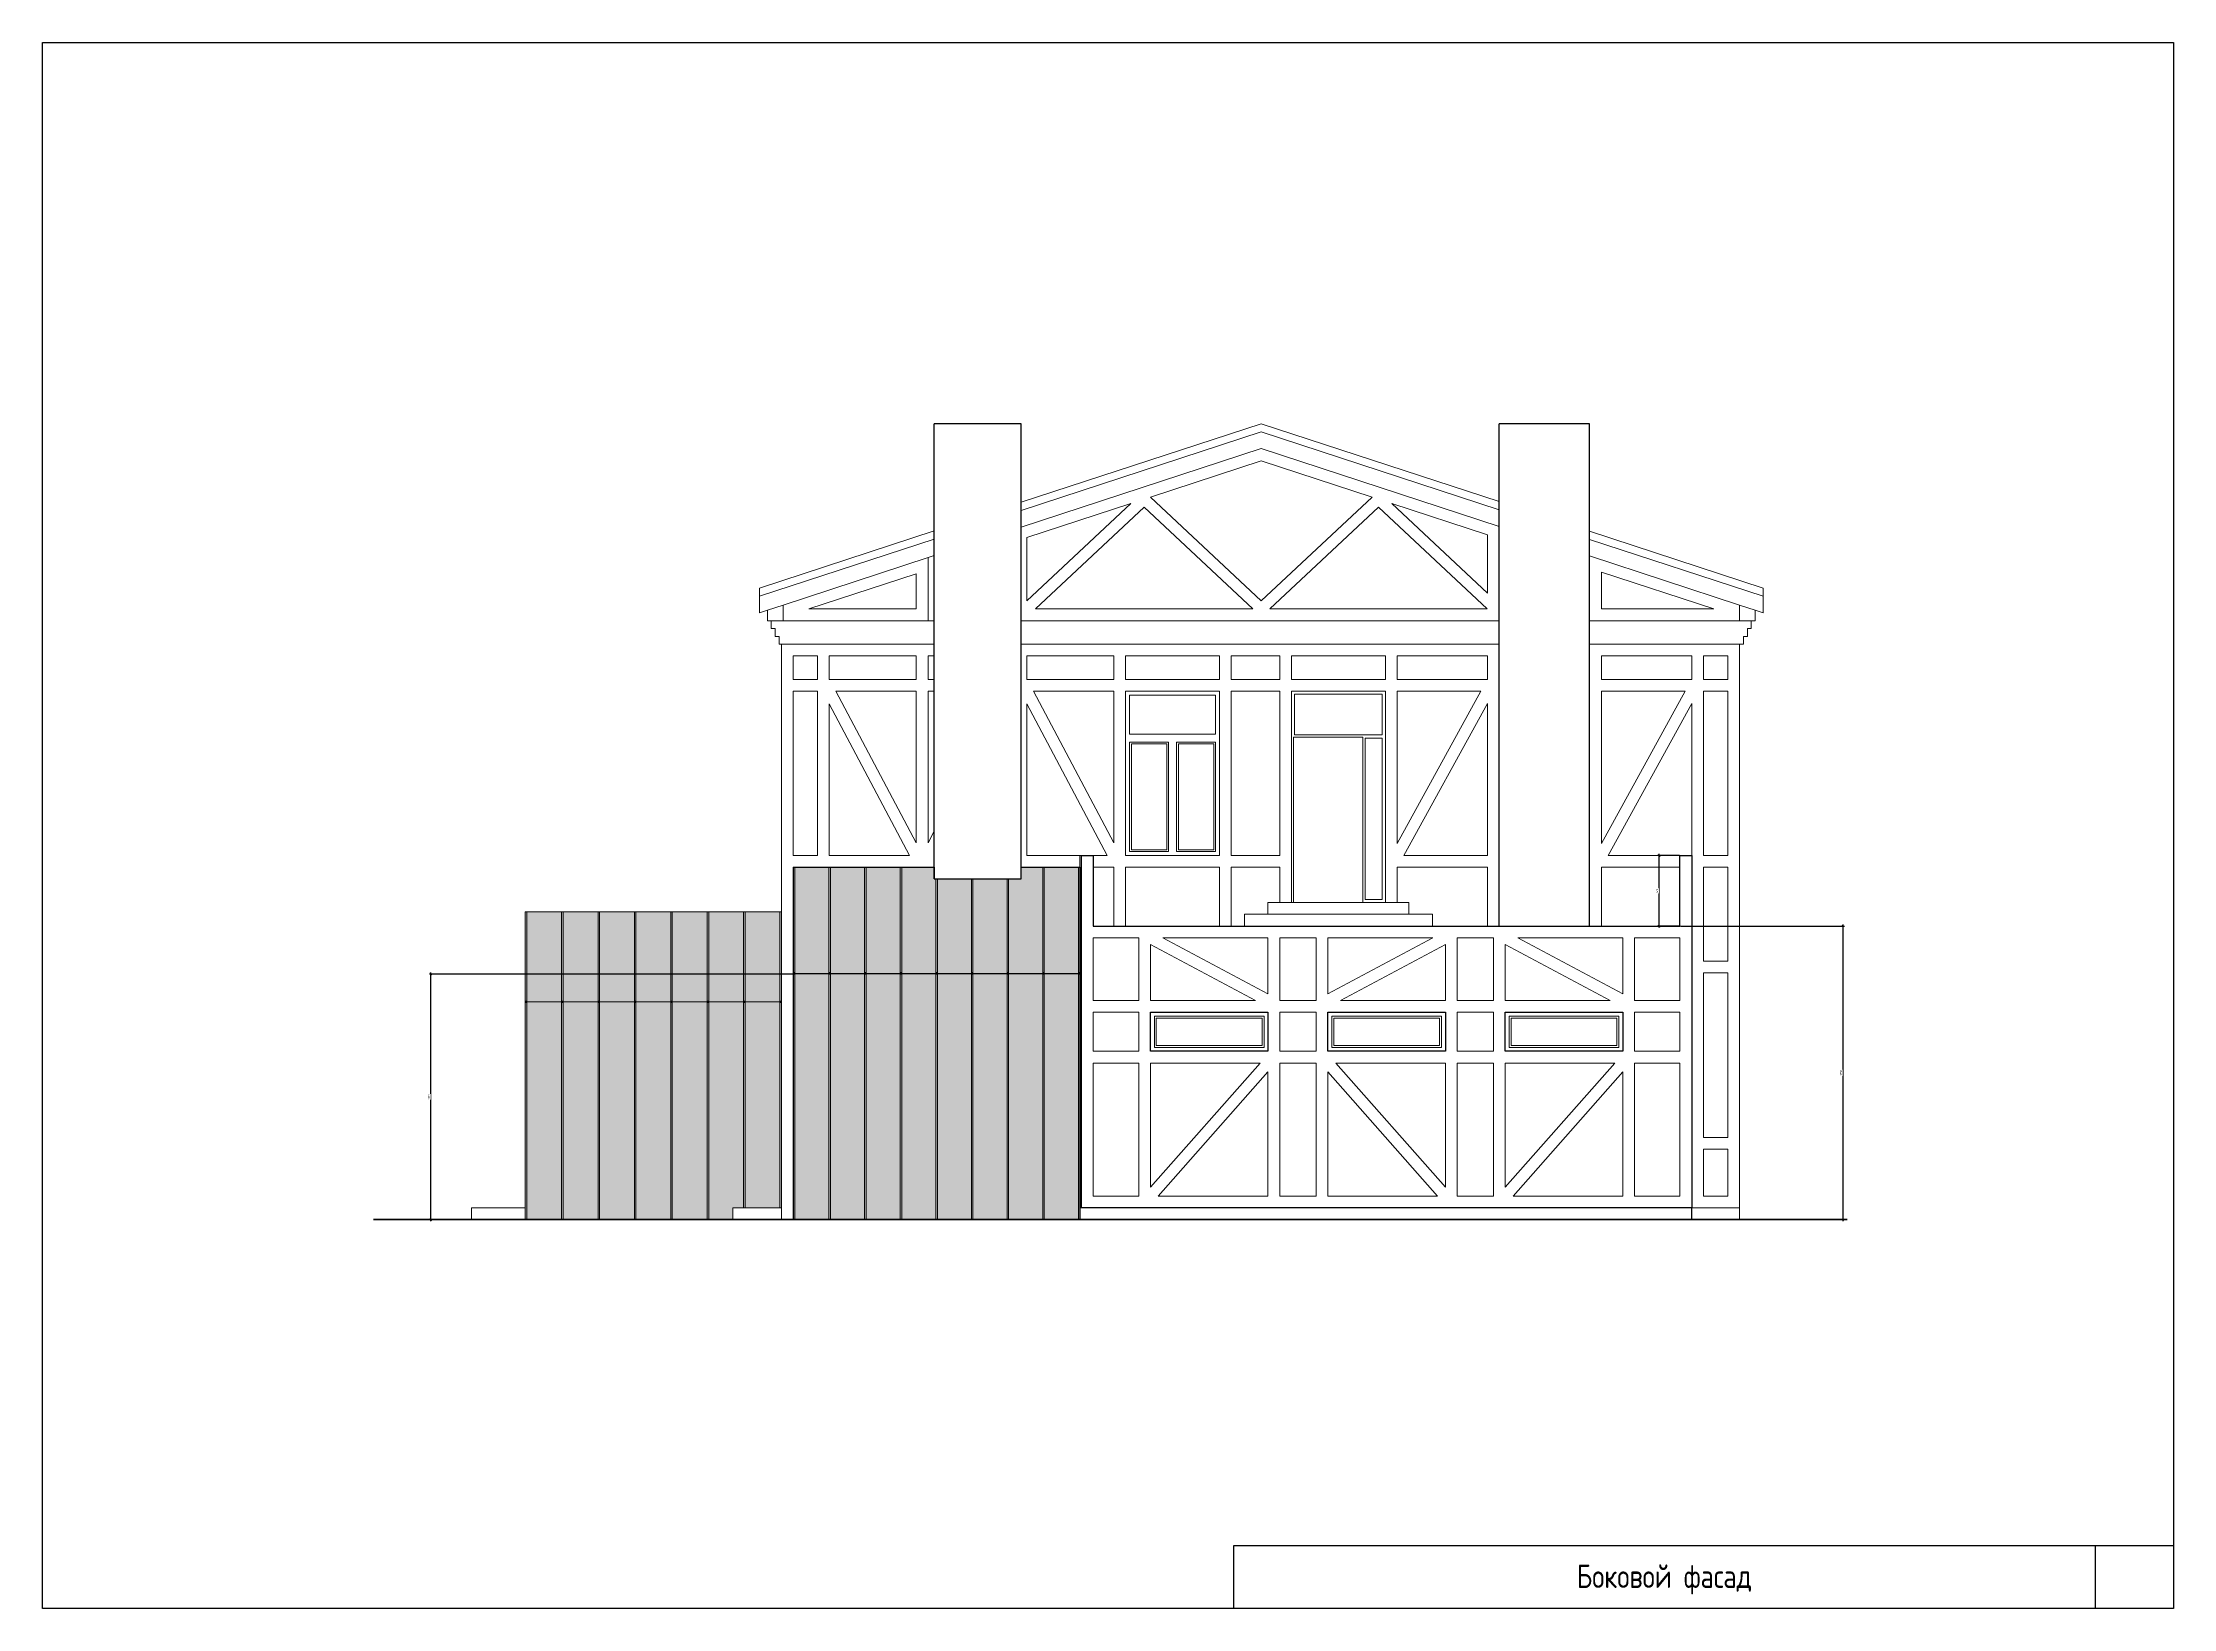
# Model space of a CAD drawing. Header units: millimetres. Extents: x -112594 to 313336, y -1917 to 255843.
# Drawn here: x 201071 to 228271, y -1917 to 18083 of the extents above; entities that cross this region are included whole.
import ezdxf

# ---------------------------------------------------------------- set-up
doc = ezdxf.new("R2010")
doc.units = ezdxf.units.MM
doc.header["$MEASUREMENT"] = 0
doc.styles.add('ГОСТ 2.304', font='CS_Gost2304.shx')
doc.styles.add('СГЕНЕРИР_СТИЛЬ_1', font='')
doc.styles.get('СГЕНЕРИР_СТИЛЬ_1').set_extended_font_data('GOST Type AU')
doc.dimstyles.new('СПДС', dxfattribs={"dimscale": 100, "dimtxt": 2.5, "dimasz": 2.5, "dimexe": 2, "dimexo": 0.625, "dimgap": 1, "dimtad": 1, "dimdec": 0, "dimtxsty": 'ГОСТ 2.304', "dimblk": 'OBLIQUE', "dimblk1": 'OBLIQUE', "dimblk2": 'OBLIQUE', "dimcen": 2.5, "dimdle": 2, "dimadec": 0, "dimazin": 2, "dimtfac": 0.75, "dimtdec": 4, "dimtmove": 1, "dimatfit": 3, "dimfxl": 1, "dimtfill": 1, "dimtolj": 1, "dimarcsym": 1})

# ---------------------------------------------------------------- blocks, each defined once
blk = doc.blocks.new('_Oblique')
at = {"color": 0, "linetype": 'ByBlock', "lineweight": -2}
blk.add_line((-0.5, -0.5), (0.5, 0.5), dxfattribs=at)
blk = doc.blocks.new('*D260')
at = {"color": 0, "lineweight": -2, "ltscale": 10, "transparency": 16777216}
for p, q in [((210667, 6186), (206008, 6186)), ((206028, 3029), (206028, 6206)), ((210667, 3049), (206008, 3049))]:
    blk.add_line(p, q, dxfattribs=at)
at = {"color": 0, "lineweight": -2, "ltscale": 10, "transparency": 16777216, "xscale": 25, "yscale": 25, "zscale": 25}
for p, rotation in [((206028, 6186), 90), ((206028, 3049), 270)]:
    blk.add_blockref('_Oblique', p, dxfattribs=dict(at, rotation=rotation))
at = {"color": 0, "ltscale": 10, "transparency": 16777216, "insert": (206005, 4617), "char_height": 25, "attachment_point": 5, "rotation": 90, "style": 'ГОСТ 2.304', "bg_fill": 3, "box_fill_scale": 1.25, "bg_fill_color": 256, "bg_fill_true_color": 13158600, "bg_fill_transparency": 0}
blk.add_mtext('\\A1;3137', dxfattribs=at)
blk = doc.blocks.new('*D460')
at = {"color": 0, "lineweight": -2, "ltscale": 10, "transparency": 16777216}
for p, q in [((224054, 3029), (224054, 6819)), ((221979, 6799), (224074, 6799)), ((222129, 3049), (224074, 3049))]:
    blk.add_line(p, q, dxfattribs=at)
at = {"color": 0, "lineweight": -2, "ltscale": 10, "transparency": 16777216, "xscale": 25, "yscale": 25, "zscale": 25}
for p, rotation in [((224054, 6799), 90), ((224054, 3049), 270)]:
    blk.add_blockref('_Oblique', p, dxfattribs=dict(at, rotation=rotation))
at = {"color": 0, "ltscale": 10, "transparency": 16777216, "insert": (224030, 4924), "char_height": 25, "attachment_point": 5, "rotation": 90, "style": 'ГОСТ 2.304', "bg_fill": 3, "box_fill_scale": 1.25, "bg_fill_color": 256, "bg_fill_true_color": 13158600, "bg_fill_transparency": 0}
blk.add_mtext('\\A1;3750', dxfattribs=at)
blk = doc.blocks.new('*D465')
at = {"color": 0, "lineweight": -2, "ltscale": 10, "transparency": 16777216}
for p, q in [((221967, 7699), (221688, 7699)), ((221708, 6779), (221708, 7719)), ((221967, 6799), (221688, 6799))]:
    blk.add_line(p, q, dxfattribs=at)
at = {"color": 0, "lineweight": -2, "ltscale": 10, "transparency": 16777216, "xscale": 25, "yscale": 25, "zscale": 25}
for p, rotation in [((221708, 7699), 90), ((221708, 6799), 270)]:
    blk.add_blockref('_Oblique', p, dxfattribs=dict(at, rotation=rotation))
at = {"color": 0, "ltscale": 10, "transparency": 16777216, "insert": (221685, 7249), "char_height": 25, "attachment_point": 5, "rotation": 90, "style": 'ГОСТ 2.304', "bg_fill": 3, "box_fill_scale": 1.25, "bg_fill_color": 256, "bg_fill_true_color": 13158600, "bg_fill_transparency": 0}
blk.add_mtext('\\A1;900', dxfattribs=at)

msp = doc.modelspace()

# ---------------------------------------------------------------- hatches: boundary and pattern name
at = {"linetype": 'Continuous', "lineweight": 20, "true_color": 0x6a6a6a}
for points in [[(210652.9338, 7549.00259), (212453.73241, 7549.00259), (212453.73241, 7403.4145), (213564.73241, 7403.4145), (213564.73241, 7549.00259), (214312.9338, 7549.00259), (214312.9338, 3049.00259), (210652.9338, 3049.00259)], [(207232.27444, 6978.79079), (210502.9338, 6978.79079), (210502.9338, 3199.00259), (209882.93415, 3199.00259), (209882.93415, 3049.00259), (207232.27444, 3049.00259)]]:
    msp.add_hatch(color=251, dxfattribs=at).paths.add_polyline_path(points)

# ---------------------------------------------------------------- linework, layer by layer
at = {"color": 7, "linetype": 'Continuous', "lineweight": 30}
for p, q in [((201071.32681, 18082.91665), (228271.32681, 18082.91665)), ((201071.32681, -1917.08335), (201071.32681, 18082.91665)), ((201071.32681, 18082.91665), (228271.32681, 18082.91665)), ((201071.32681, -1917.08335), (201071.32681, 18082.91665)), ((228271.32681, 18082.91665), (228271.32681, -1917.08335)), ((228271.32681, 18082.91665), (228271.32681, -1917.08335)), ((213564.73241, 13214.69069), (212453.73241, 13214.69069)), ((212453.73241, 7403.4145), (212453.73241, 13214.69069)), ((213564.73241, 7403.4145), (213564.73241, 13214.69069)), ((220819.60046, 13214.69069), (219666.60046, 13214.69069)), ((219666.60046, 6799.00259), (219666.60046, 13214.69069)), ((220819.60046, 6799.00259), (220819.60046, 13214.69069)), ((214332.9338, 7699.00259), (214482.9338, 7699.00259)), ((214332.9338, 3199.00259), (214332.9338, 7699.00259)), ((214482.9338, 7699.00259), (214482.9338, 6799.00259)), ((221972.9338, 6799.00259), (221972.9338, 7699.00259)), ((221972.9338, 7699.00259), (222122.9338, 7699.00259)), ((222122.9338, 7699.00259), (222122.9338, 3199.00259)), ((210652.9338, 7549.00259), (210652.9338, 3049.00259)), ((210652.9338, 7549.00259), (212453.73241, 7549.00259)), ((212453.73241, 7549.00259), (212453.73241, 7403.4145)), ((212453.73241, 7403.4145), (213564.73241, 7403.4145)), ((213564.73241, 7403.4145), (213564.73241, 7549.00259)), ((213564.73241, 7549.00259), (214312.9338, 7549.00259)), ((214312.9338, 7549.00259), (214312.9338, 3049.00259)), ((214482.9338, 6799.00259), (214712.9338, 6799.00259)), ((214712.9338, 6799.00259), (221972.9338, 6799.00259)), ((210652.9338, 6193.21347), (214312.9338, 6193.21347)), ((215212.93389, 5699.00253), (216712.93386, 5699.00253)), ((215212.93389, 5199.00265), (215212.93389, 5699.00253)), ((216712.93386, 5699.00253), (216712.93386, 5199.00265)), ((217477.93381, 5699.00253), (218977.93377, 5699.00253)), ((217477.93381, 5199.00254), (217477.93381, 5699.00253)), ((218977.93377, 5699.00253), (218977.93377, 5199.00254)), ((219742.93373, 5699.00264), (221242.9338, 5699.00264)), ((219742.93373, 5199.00265), (219742.93373, 5699.00264)), ((221242.9338, 5699.00264), (221242.9338, 5199.00265)), ((216712.93386, 5199.00265), (215212.93389, 5199.00265)), ((218977.93377, 5199.00254), (217477.93381, 5199.00254)), ((221242.9338, 5199.00265), (219742.93373, 5199.00265)), ((222122.9338, 3199.00259), (214332.9338, 3199.00259)), ((222122.9338, 3049.00259), (222122.9338, 3199.00259)), ((228271.32681, -1117.08335), (216271.32681, -1117.08335)), ((216271.32681, -1117.08335), (216271.32681, -1917.08335)), ((228271.32681, -1117.08335), (216271.32681, -1117.08335)), ((216271.32681, -1117.08335), (216271.32681, -1917.08335)), ((227271.32681, -1117.08335), (227271.32681, -1917.08335)), ((227271.32681, -1117.08335), (227271.32681, -1917.08335)), ((228271.32681, -1917.08335), (201071.32681, -1917.08335)), ((228271.32681, -1917.08335), (201071.32681, -1917.08335))]:
    msp.add_line(p, q, dxfattribs=at)
at = {"color": 8, "linetype": 'Continuous', "lineweight": 13}
for p, q in [((213564.73241, 12211.18491), (216627.9338, 13214.69069)), ((216627.9338, 13109.46132), (213564.73241, 12105.95555)), ((216627.9338, 13214.69069), (219666.60046, 12219.2225)), ((219666.60046, 12113.99313), (216627.9338, 13109.46132)), ((216627.93363, 12899.00259), (213564.73241, 11895.49687)), ((219666.60045, 11903.53442), (216627.93363, 12899.00259)), ((215212.61422, 12277.49944), (216627.93363, 12741.15854)), ((216627.93363, 12741.15854), (218043.25307, 12277.49946)), ((216627.93363, 10951.76652), (215212.61422, 12277.49944)), ((218043.25307, 12277.49946), (216627.93363, 10951.76652)), ((213634.73247, 11760.58486), (214962.61911, 12195.60096)), ((214962.61911, 12195.60096), (213634.73247, 10951.76652)), ((213744.44074, 10849.00253), (215131.33305, 12148.10771)), ((215131.33305, 12148.10771), (216518.22535, 10849.00253)), ((216737.6419, 10849.00253), (218124.53421, 12148.10771)), ((218124.53421, 12148.10771), (219511.42651, 10849.00253)), ((219516.60045, 11049.68407), (218293.24808, 12195.60102)), ((218293.24808, 12195.60102), (219516.60045, 11794.83042)), ((210222.9338, 11116.41059), (212453.73241, 11847.22095)), ((212453.73241, 11741.99158), (210222.9338, 11011.18123)), ((213634.73247, 10951.76652), (213634.73247, 11760.58486)), ((219516.60045, 11794.83042), (219516.60045, 11049.68407)), ((220819.60046, 11841.49932), (223032.9338, 11116.41059)), ((223032.9338, 11011.18123), (220819.60046, 11736.26995)), ((212373.73239, 11505.32488), (210522.93377, 10899.00264)), ((212453.73241, 11531.53285), (212373.73233, 11505.32479)), ((212373.73239, 10699.00264), (212373.73239, 11505.32488)), ((222732.93377, 10899.00263), (220819.60046, 11525.81109)), ((210852.12774, 10849.00264), (212223.73239, 11298.34077)), ((212223.73239, 11298.34077), (212223.73239, 10849.00264)), ((220969.60046, 10849.00264), (220969.60046, 11318.82701)), ((220969.60046, 11318.82701), (222403.73969, 10849.00264)), ((210222.9338, 11011.18123), (210222.9338, 11116.41059)), ((210222.9338, 10800.72249), (210222.9338, 11011.18123)), ((210522.93444, 10899.0028), (210322.9338, 10833.48252)), ((210522.93377, 10899.00264), (210522.93377, 10699.00264)), ((222932.9338, 10833.48252), (222732.93336, 10899.00273)), ((222732.93377, 10699.00264), (222732.93377, 10899.00263)), ((223032.9338, 11011.18123), (223032.9338, 11116.41059)), ((223032.9338, 10800.72249), (223032.9338, 11011.18123)), ((210322.9338, 10833.48252), (210222.9338, 10800.72249)), ((210322.9338, 10699.00259), (210322.9338, 10833.48252)), ((210522.93319, 10699.00259), (210322.9338, 10699.00259)), ((210372.9338, 10599.00259), (210372.9338, 10699.00259)), ((210522.93377, 10699.00264), (212373.73239, 10699.00264)), ((212223.73239, 10849.00264), (210852.12774, 10849.00264)), ((212373.73244, 10699.00259), (212453.73241, 10699.00259)), ((213564.73241, 10699.00253), (219666.60045, 10699.00253)), ((216518.22535, 10849.00253), (213744.44074, 10849.00253)), ((219511.42651, 10849.00253), (216737.6419, 10849.00253)), ((220819.60046, 10699.00264), (222732.93377, 10699.00264)), ((222403.73969, 10849.00264), (220969.60046, 10849.00264)), ((222932.9338, 10699.00259), (222732.9338, 10699.00259)), ((222882.9338, 10599.00259), (222882.9338, 10699.00259)), ((222932.9338, 10833.48252), (222932.9338, 10699.00259)), ((223032.9338, 10800.72249), (222932.9338, 10833.48252)), ((210372.9338, 10599.00259), (210422.9338, 10599.00259)), ((210422.9338, 10499.00259), (210422.9338, 10599.00259)), ((210422.9338, 10499.00259), (210472.9338, 10499.00259)), ((210472.9338, 10399.00259), (210472.9338, 10499.00259)), ((210472.9338, 10399.00259), (210502.9338, 10399.00259)), ((210502.9338, 10399.00259), (210502.9338, 3199.00259)), ((210652.9338, 10399.00259), (210502.9338, 10399.00259)), ((210962.9338, 10399.00259), (210652.9338, 10399.00259)), ((211112.9338, 10399.00259), (210962.9338, 10399.00259)), ((212223.8331, 10399.00242), (211112.9338, 10399.00242)), ((212373.8331, 10399.00259), (212223.8331, 10399.00259)), ((212453.73241, 10399.00242), (212373.8331, 10399.00242)), ((213634.7324, 10399.00259), (213564.73241, 10399.00259)), ((214745.63172, 10399.00242), (213634.73241, 10399.00242)), ((214895.63172, 10399.00259), (214745.63172, 10399.00259)), ((216095.63172, 10399.00243), (214895.63172, 10399.00243)), ((216245.63172, 10399.00259), (216095.63172, 10399.00259)), ((216862.9338, 10399.00242), (216245.63172, 10399.00242)), ((217012.9338, 10399.00259), (216862.9338, 10399.00259)), ((218212.9338, 10399.00243), (217012.9338, 10399.00243)), ((218362.9338, 10399.00259), (218212.9338, 10399.00259)), ((219516.26713, 10399.00242), (218362.9338, 10399.00242)), ((219666.26713, 10399.00259), (219516.26713, 10399.00259)), ((219666.60046, 10399.00242), (219666.26713, 10399.00242)), ((220969.60046, 10399.00259), (220819.60046, 10399.00259)), ((222122.9338, 10399.00242), (220969.60046, 10399.00242)), ((222272.93381, 10399.00259), (222122.9338, 10399.00259)), ((222582.9338, 10399.00259), (222272.9338, 10399.00259)), ((222732.9338, 10399.00259), (222582.9338, 10399.00259)), ((222732.9338, 10399.00259), (222782.9338, 10399.00259)), ((222732.9338, 3199.00259), (222732.9338, 10399.00259)), ((222782.9338, 10399.00259), (222782.9338, 10499.00259)), ((222782.9338, 10499.00259), (222832.9338, 10499.00259)), ((222832.9338, 10499.00259), (222832.9338, 10599.00259)), ((222832.9338, 10599.00259), (222882.9338, 10599.00259)), ((210652.9338, 9949.00259), (210652.9338, 10249.00259)), ((210652.9338, 10249.00259), (210962.9338, 10249.00259)), ((210962.9338, 10249.00259), (210962.9338, 9949.00259)), ((211112.9338, 9949.00258), (211112.9338, 10249.00259)), ((211112.9338, 10249.00259), (212223.8331, 10249.00259)), ((212223.8331, 10249.00259), (212223.8331, 9949.00258)), ((212373.8331, 9949.00258), (212373.8331, 10249.00259)), ((212373.8331, 10249.00259), (212453.73241, 10249.00259)), ((213634.7324, 9949.00258), (213634.7324, 10249.00259)), ((213634.73241, 10249.00259), (214745.63172, 10249.00259)), ((214745.63172, 10249.00259), (214745.63172, 9949.00258)), ((214895.63172, 9949.00259), (214895.63172, 10249.00259)), ((214895.63172, 10249.00259), (216095.63172, 10249.00259)), ((216095.63172, 10249.00259), (216095.63172, 9949.00259)), ((216245.63172, 9949.00258), (216245.63172, 10249.00259)), ((216245.63172, 10249.00259), (216862.9338, 10249.00259)), ((216862.9338, 10249.00259), (216862.9338, 9949.00258)), ((217012.9338, 9949.00259), (217012.9338, 10249.00259)), ((217012.9338, 10249.00259), (218212.9338, 10249.00259)), ((218212.9338, 10249.00259), (218212.9338, 9949.00259)), ((218362.9338, 9949.00259), (218362.9338, 10249.00259)), ((218362.9338, 10249.00259), (219516.26713, 10249.00259)), ((219516.26713, 10249.00259), (219516.26713, 9949.00259)), ((219666.26713, 9949.00259), (219666.26713, 10249.00259)), ((219666.26713, 10249.00259), (219666.60046, 10249.00259)), ((220969.60046, 9949.00259), (220969.60046, 10249.00259)), ((220969.60046, 10249.00259), (222122.9338, 10249.00259)), ((222122.9338, 10249.00258), (222122.9338, 9949.00259)), ((222272.9338, 10249.00259), (222582.9338, 10249.00259)), ((222272.93381, 9949.00259), (222272.93381, 10249.0026)), ((222582.9338, 10249.00259), (222582.9338, 9949.00259)), ((210962.9338, 9949.00259), (210652.9338, 9949.00259)), ((210652.9338, 7699.00259), (210652.9338, 9799.00259)), ((210652.9338, 9799.00259), (210962.9338, 9799.00259)), ((210962.9338, 9799.00259), (210962.9338, 7699.00259)), ((212223.8331, 9949.00258), (211112.9338, 9949.00258)), ((212223.8331, 7859.39501), (211197.78132, 9799.00259)), ((211197.78134, 9799.00259), (212223.8331, 9799.00259)), ((212223.8331, 9799.00259), (212223.8331, 7859.39501)), ((212453.73241, 9949.00258), (212373.8331, 9949.00258)), ((212373.8331, 7859.39501), (212373.8331, 9799.00259)), ((212373.8331, 9799.00259), (212453.73241, 9799.00259)), ((214745.63172, 9949.00258), (213634.73241, 9949.00258)), ((214745.63171, 7859.39501), (213719.57993, 9799.00259)), ((213719.57995, 9799.00259), (214745.63172, 9799.00259)), ((214745.63172, 9799.00259), (214745.63172, 7859.39501)), ((216095.63172, 9949.00259), (214895.63172, 9949.00259)), ((214895.63172, 7699.00257), (214895.63172, 9799.00259)), ((214895.63172, 9799.00259), (216095.63172, 9799.00259)), ((216095.63172, 9799.00259), (216095.63172, 7699.00273)), ((216862.9338, 9949.00258), (216245.63172, 9949.00258)), ((216245.63172, 7699.00258), (216245.63172, 9799.00259)), ((216245.63172, 9799.00259), (216862.9338, 9799.00259)), ((216862.9338, 9799.00259), (216862.9338, 7699.00258)), ((218212.9338, 9949.00259), (217012.9338, 9949.00259)), ((217012.9338, 7099.00259), (217012.9338, 9799.00259)), ((217012.9338, 9799.00259), (218212.9338, 9799.00259)), ((218212.9338, 9799.00259), (218212.9338, 7099.00259)), ((219516.26713, 9949.00259), (218362.9338, 9949.00259)), ((218362.9338, 7854.80319), (218362.9338, 9799.00259)), ((219430.70047, 9799.00259), (218362.9338, 7854.80319)), ((218362.9338, 9799.00259), (219430.70047, 9799.00259)), ((219666.60046, 9949.00259), (219666.26713, 9949.00259)), ((219666.60046, 9799.00259), (219666.26713, 9799.00259)), ((222122.9338, 9949.00259), (220969.60046, 9949.00259)), ((220969.60046, 7854.80319), (220969.60046, 9799.00259)), ((222037.36714, 9799.00259), (220969.60046, 7854.80319)), ((220969.60046, 9799.00259), (222037.36714, 9799.00259)), ((222582.9338, 9949.00259), (222272.9338, 9949.00259)), ((222272.9338, 9799.00259), (222582.9338, 9799.00259)), ((222272.93381, 7699.00259), (222272.93381, 9799.0026)), ((222582.9338, 9799.00259), (222582.9338, 7699.00259)), ((211112.9338, 7699.00258), (211112.9338, 9638.61016)), ((211112.9338, 9638.61016), (212138.98558, 7699.00259)), ((213634.7324, 7699.00258), (213634.7324, 9638.61016)), ((213634.73241, 9638.61016), (214660.78419, 7699.00259)), ((214945.63172, 9249.00259), (214945.63172, 9749.00259)), ((214945.63172, 9749.00259), (216045.63172, 9749.00259)), ((216045.63172, 9749.00259), (216045.63172, 9249.00259)), ((217052.9338, 9239.00259), (217052.9338, 9759.00259)), ((217052.9338, 9759.00259), (218172.9338, 9759.00259)), ((218172.9338, 9759.00259), (218172.9338, 9239.00259)), ((218448.50045, 7699.00259), (219516.26713, 9643.20199)), ((219516.26713, 9643.20199), (219516.26713, 7699.00259)), ((219666.26713, 7699.00259), (219666.26713, 9643.20199)), ((219666.26713, 9643.20199), (219666.60046, 9642.59505)), ((221055.16712, 7699.00259), (222122.93379, 9643.20199)), ((222122.9338, 9643.20199), (222122.9338, 7699.00259)), ((216045.63172, 9249.00259), (214945.63172, 9249.00259)), ((214945.63172, 7749.00259), (214945.63172, 9149.00259)), ((214945.63172, 9149.00259), (215445.63172, 9149.00259)), ((214970.63172, 7774.00259), (214970.63172, 9124.00259)), ((214970.63172, 9124.00259), (215420.63172, 9124.00259)), ((215420.63172, 9124.00259), (215420.63172, 7774.00259)), ((215445.63172, 9149.00259), (215445.63172, 7749.00259)), ((215545.63172, 7749.00259), (215545.63172, 9149.00259)), ((215545.63172, 9149.00259), (216045.63172, 9149.00259)), ((215570.63172, 7774.00259), (215570.63172, 9124.00259)), ((215570.63172, 9124.00259), (216020.63172, 9124.00259)), ((216020.63172, 9124.00259), (216020.63172, 7774.00259)), ((216045.63172, 9149.00259), (216045.63172, 7749.00259)), ((217040.9338, 7099.00259), (217040.9338, 9211.00259)), ((217040.9338, 9211.00259), (217924.9338, 9211.00259)), ((218172.9338, 9239.00259), (217052.9338, 9239.00259)), ((217924.9338, 9211.00259), (217924.9338, 7099.00259)), ((217952.9338, 7139.00259), (217952.9338, 9199.00259)), ((217952.9338, 9199.00259), (218172.9338, 9199.00259)), ((218172.9338, 9199.00259), (218172.9338, 7139.00259)), ((212453.73241, 8010.43349), (212373.8331, 7859.39501)), ((210962.9338, 7699.00259), (210652.9338, 7699.00259)), ((212138.98558, 7699.00258), (211112.9338, 7699.00258)), ((214312.93384, 7699.00259), (213634.73241, 7699.00259)), ((214312.9338, 3199.00259), (214312.9338, 7699.00259)), ((214332.9338, 7699.00259), (214312.9338, 7699.00259)), ((214660.78418, 7699.00259), (214482.9338, 7699.00259)), ((216095.63172, 7699.00273), (214895.63172, 7699.00257)), ((215445.63172, 7749.00259), (214945.63172, 7749.00259)), ((215420.63172, 7774.00259), (214970.63172, 7774.00259)), ((216045.63172, 7749.00259), (215545.63172, 7749.00259)), ((216020.63172, 7774.00259), (215570.63172, 7774.00259)), ((216862.9338, 7699.00258), (216245.63172, 7699.00258)), ((219516.26713, 7699.00259), (218448.50047, 7699.00259)), ((219666.60046, 7699.00259), (219666.26713, 7699.00259)), ((221972.9338, 7699.00259), (221055.16712, 7699.00259)), ((222582.9338, 7699.00259), (222272.9338, 7699.00259)), ((210652.9338, 7549.00259), (212223.8331, 7549.00259)), ((210672.9338, 7549.00259), (210962.9338, 7549.00259)), ((210672.9338, 6205.93406), (210672.9338, 7549.00259)), ((211107.9338, 7549.00259), (211107.9338, 6205.93406)), ((211127.9338, 7549.00259), (211562.9338, 7549.00259)), ((211127.9338, 6205.93406), (211127.9338, 7549.00259)), ((211562.9338, 7549.00259), (211562.9338, 6205.93406)), ((211582.9338, 7549.00259), (212017.9338, 7549.00259)), ((211582.9338, 6205.93406), (211582.9338, 7549.00259)), ((212017.9338, 7549.00259), (212017.9338, 6205.93406)), ((212037.9338, 6205.93406), (212037.9338, 7549.00259)), ((212223.8331, 7549.00259), (212373.8331, 7549.00259)), ((212373.8331, 7549.00259), (212453.73241, 7549.00259)), ((212453.73241, 7403.4145), (213564.73241, 7403.4145)), ((212472.9338, 7403.4145), (212472.9338, 6205.93406)), ((212492.9338, 6205.93406), (212492.9338, 7403.4145)), ((212927.9338, 7403.4145), (212927.9338, 6205.93406)), ((212947.9338, 6205.93406), (212947.9338, 7403.4145)), ((213382.9338, 7403.4145), (213382.9338, 6205.93406)), ((213402.9338, 6205.93406), (213402.9338, 7403.4145)), ((213564.73241, 7549.00259), (213634.7324, 7549.00259)), ((213634.73241, 7549.00259), (214292.9338, 7549.00259)), ((213837.9338, 7549.00259), (213837.9338, 6205.93406)), ((213857.9338, 7549.00259), (214292.9338, 7549.00259)), ((213857.9338, 6205.93406), (213857.9338, 7549.00259)), ((214292.9338, 7549.00259), (214292.9338, 6205.93406)), ((214482.9338, 7549.00259), (214745.63172, 7549.00259)), ((214745.63172, 7549.00259), (214745.63172, 6799.00259)), ((214895.63172, 6799.00259), (214895.63172, 7549.00259)), ((214895.63172, 7549.00259), (216095.63172, 7549.00259)), ((216095.63172, 7549.00259), (216095.63172, 6799.00259)), ((216245.63172, 6799.00259), (216245.63172, 7549.00259)), ((216245.63172, 7549.00259), (216862.9338, 7549.00259)), ((216862.9338, 7549.00259), (216862.9338, 7099.00259)), ((218362.9338, 7099.00259), (218362.9338, 7549.00259)), ((218362.9338, 7549.00259), (219516.26713, 7549.00259)), ((219516.26713, 7549.00259), (219516.26713, 6799.00259)), ((219666.26713, 6799.00259), (219666.26713, 7549.00259)), ((219666.26713, 7549.00259), (219666.60046, 7549.00259)), ((220969.60046, 6799.00259), (220969.60046, 7549.00259)), ((220969.60046, 7549.00259), (221972.9338, 7549.00259)), ((222272.9338, 7549.00259), (222582.9338, 7549.00259)), ((222272.93381, 6349.00259), (222272.93381, 7549.00259)), ((222582.9338, 7549.00259), (222582.9338, 6349.00259)), ((216712.9338, 7099.00259), (218512.9338, 7099.00259)), ((216712.9338, 6949.00259), (216712.9338, 7099.00259)), ((218172.9338, 7139.00259), (217952.9338, 7139.00259)), ((218512.9338, 6949.00259), (218512.9338, 7099.00259)), ((207252.27444, 6978.79079), (207232.27444, 6978.79079)), ((207232.27444, 6978.79079), (207232.27444, 5841.27038)), ((207696.65435, 6978.79079), (207252.27444, 6978.79079)), ((207252.27444, 5841.27038), (207252.27444, 6978.79079)), ((207716.65435, 6978.79079), (207696.65435, 6978.79079)), ((207696.65435, 6978.79079), (207696.65435, 5841.27038)), ((208161.03426, 6978.79079), (207716.65435, 6978.79079)), ((207716.65435, 5841.27038), (207716.65435, 6978.79079)), ((208181.03426, 6978.79079), (208161.03426, 6978.79079)), ((208161.03426, 6978.79079), (208161.03426, 5841.27038)), ((208625.41417, 6978.79079), (208181.03426, 6978.79079)), ((208181.03426, 5841.27038), (208181.03426, 6978.79079)), ((208645.41417, 6978.79079), (208625.41417, 6978.79079)), ((208625.41417, 6978.79079), (208625.41417, 5841.27038)), ((209089.79407, 6978.79079), (208645.41417, 6978.79079)), ((208645.41417, 5841.27038), (208645.41417, 6978.79079)), ((209109.79407, 6978.79079), (209089.79407, 6978.79079)), ((209089.79407, 6978.79079), (209089.79407, 5841.27038)), ((209554.17398, 6978.79079), (209109.79407, 6978.79079)), ((209109.79407, 5841.27038), (209109.79407, 6978.79079)), ((209574.17398, 6978.79079), (209554.17398, 6978.79079)), ((209554.17398, 6978.79079), (209554.17398, 5841.27038)), ((210018.55389, 6978.79079), (209574.17398, 6978.79079)), ((209574.17398, 5841.27038), (209574.17398, 6978.79079)), ((210038.55389, 6978.79079), (210018.55389, 6978.79079)), ((210018.55389, 6978.79079), (210018.55389, 5841.27038)), ((210482.9338, 6978.79079), (210038.55389, 6978.79079)), ((210038.55389, 5841.27038), (210038.55389, 6978.79079)), ((210502.9338, 6978.79079), (210482.9338, 6978.79079)), ((210482.9338, 6978.79079), (210482.9338, 5841.27038)), ((216412.9338, 6949.00259), (218812.9338, 6949.00259)), ((216412.9338, 6799.00259), (216412.9338, 6949.00259)), ((218812.9338, 6799.00259), (218812.9338, 6949.00259)), ((222582.9338, 6349.00259), (222272.93381, 6349.00259)), ((210652.9338, 6205.93406), (210672.9338, 6205.93406)), ((210652.9338, 6185.93406), (210652.9338, 6205.93406)), ((210652.9338, 3049.00259), (210652.9338, 6185.93406)), ((210672.9338, 6185.93406), (210652.9338, 6185.93406)), ((210672.9338, 6185.93406), (210672.9338, 6205.93406)), ((210672.9338, 3049.00259), (210672.9338, 6185.93406)), ((211107.9338, 6205.93406), (211127.9338, 6205.93406)), ((211107.9338, 6185.93406), (211107.9338, 6205.93406)), ((211107.9338, 3049.00259), (211107.9338, 6185.93406)), ((211127.9338, 6185.93406), (211107.9338, 6185.93406)), ((211127.9338, 6185.93406), (211127.9338, 6205.93406)), ((211127.9338, 3049.00259), (211127.9338, 6185.93406)), ((211562.9338, 6205.93406), (211582.9338, 6205.93406)), ((211562.9338, 6185.93406), (211562.9338, 6205.93406)), ((211562.9338, 3049.00259), (211562.9338, 6185.93406)), ((211582.9338, 6185.93406), (211562.9338, 6185.93406)), ((211582.9338, 6185.93406), (211582.9338, 6205.93406)), ((211582.9338, 3049.00259), (211582.9338, 6185.93406)), ((212017.9338, 6205.93406), (212037.9338, 6205.93406)), ((212017.9338, 6185.93406), (212017.9338, 6205.93406)), ((212017.9338, 3049.00259), (212017.9338, 6185.93406)), ((212037.9338, 6185.93406), (212017.9338, 6185.93406)), ((212037.9338, 6185.93406), (212037.9338, 6205.93406)), ((212037.9338, 3049.00259), (212037.9338, 6185.93406)), ((212472.9338, 6205.93406), (212492.9338, 6205.93406)), ((212472.9338, 6185.93406), (212472.9338, 6205.93406)), ((212472.9338, 3049.00259), (212472.9338, 6185.93406)), ((212492.9338, 6185.93406), (212472.9338, 6185.93406)), ((212492.9338, 6185.93406), (212492.9338, 6205.93406)), ((212492.9338, 3049.00259), (212492.9338, 6185.93406)), ((212927.9338, 6205.93406), (212947.9338, 6205.93406)), ((212927.9338, 6185.93406), (212927.9338, 6205.93406)), ((212927.9338, 3049.00259), (212927.9338, 6185.93406)), ((212947.9338, 6185.93406), (212927.9338, 6185.93406)), ((212947.9338, 6185.93406), (212947.9338, 6205.93406)), ((212947.9338, 3049.00259), (212947.9338, 6185.93406)), ((213382.9338, 6205.93406), (213402.9338, 6205.93406)), ((213382.9338, 6185.93406), (213382.9338, 6205.93406)), ((213382.9338, 3049.00259), (213382.9338, 6185.93406)), ((213402.9338, 6185.93406), (213382.9338, 6185.93406)), ((213402.9338, 6185.93406), (213402.9338, 6205.93406)), ((213402.9338, 3049.00259), (213402.9338, 6185.93406)), ((213837.9338, 6205.93406), (213857.9338, 6205.93406)), ((213837.9338, 6185.93406), (213837.9338, 6205.93406)), ((213837.9338, 3049.00259), (213837.9338, 6185.93406)), ((213857.9338, 6185.93406), (213837.9338, 6185.93406)), ((213857.9338, 6185.93406), (213857.9338, 6205.93406)), ((213857.9338, 3049.00259), (213857.9338, 6185.93406)), ((214292.9338, 6205.93406), (214312.9338, 6205.93406)), ((214292.9338, 6185.93406), (214292.9338, 6205.93406)), ((214292.9338, 3049.00259), (214292.9338, 6185.93406)), ((214312.9338, 6185.93406), (214292.9338, 6185.93406)), ((222272.93381, 6199.00259), (222582.9338, 6199.00259)), ((222272.93381, 4099.0026), (222272.93381, 6199.00259)), ((222582.9338, 6199.00259), (222582.9338, 4099.0026)), ((207232.27444, 5841.27038), (207252.27444, 5841.27038)), ((207232.27444, 5821.27038), (207232.27444, 5841.27038)), ((207232.27444, 3049.00259), (207232.27444, 5821.27038)), ((207252.27444, 5821.27038), (207232.27444, 5821.27038)), ((207252.27444, 5821.27038), (207252.27444, 5841.27038)), ((207252.27444, 3049.00259), (207252.27444, 5821.27038)), ((207696.65435, 5841.27038), (207716.65435, 5841.27038)), ((207696.65435, 5821.27038), (207696.65435, 5841.27038)), ((207696.65435, 3049.00259), (207696.65435, 5821.27038)), ((207716.65435, 5821.27038), (207696.65435, 5821.27038)), ((207716.65435, 5821.27038), (207716.65435, 5841.27038)), ((207716.65435, 5828.54978), (208161.03426, 5828.54978)), ((207716.65435, 3049.00259), (207716.65435, 5821.27038)), ((208161.03426, 5841.27038), (208181.03426, 5841.27038)), ((208161.03426, 5821.27038), (208161.03426, 5841.27038)), ((208161.03426, 3049.00259), (208161.03426, 5821.27038)), ((208181.03426, 5821.27038), (208161.03426, 5821.27038)), ((208181.03426, 5821.27038), (208181.03426, 5841.27038)), ((208181.03426, 5828.54978), (208625.41417, 5828.54978)), ((208181.03426, 3049.00259), (208181.03426, 5821.27038)), ((208625.41417, 5841.27038), (208645.41417, 5841.27038)), ((208625.41417, 5821.27038), (208625.41417, 5841.27038)), ((208625.41417, 3049.00259), (208625.41417, 5821.27038)), ((208645.41417, 5821.27038), (208625.41417, 5821.27038)), ((208645.41417, 5821.27038), (208645.41417, 5841.27038)), ((208645.41417, 5828.54978), (209089.79407, 5828.54978)), ((208645.41417, 3049.00259), (208645.41417, 5821.27038)), ((209089.79407, 5841.27038), (209109.79407, 5841.27038)), ((209089.79407, 5821.27038), (209089.79407, 5841.27038)), ((209089.79407, 3049.00259), (209089.79407, 5821.27038)), ((209109.79407, 5821.27038), (209089.79407, 5821.27038)), ((209109.79407, 5821.27038), (209109.79407, 5841.27038)), ((209109.79407, 5828.54978), (209554.17398, 5828.54978)), ((209109.79407, 3049.00259), (209109.79407, 5821.27038)), ((209554.17398, 5841.27038), (209574.17398, 5841.27038)), ((209554.17398, 5821.27038), (209554.17398, 5841.27038)), ((209554.17398, 3049.00259), (209554.17398, 5821.27038)), ((209574.17398, 5821.27038), (209554.17398, 5821.27038)), ((209574.17398, 5821.27038), (209574.17398, 5841.27038)), ((209574.17398, 5828.54978), (210018.55389, 5828.54978)), ((209574.17398, 3049.00259), (209574.17398, 5821.27038)), ((210018.55389, 5841.27038), (210038.55389, 5841.27038)), ((210018.55389, 5821.27038), (210018.55389, 5841.27038)), ((210018.55389, 3199.00259), (210018.55389, 5821.27038)), ((210038.55389, 5821.27038), (210018.55389, 5821.27038)), ((210038.55389, 5821.27038), (210038.55389, 5841.27038)), ((210038.55389, 5828.54978), (210482.9338, 5828.54978)), ((210038.55389, 3199.00259), (210038.55389, 5821.27038)), ((210482.9338, 5841.27038), (210502.9338, 5841.27038)), ((210482.9338, 5821.27038), (210482.9338, 5841.27038)), ((210482.9338, 3199.00259), (210482.9338, 5821.27038)), ((210502.9338, 5821.27038), (210482.9338, 5821.27038)), ((215062.93389, 5199.0022), (215062.93389, 5699.00298)), ((216712.93386, 5699.00253), (215212.93389, 5699.00253)), ((215212.93389, 5699.00253), (215212.93389, 5199.00265)), ((215262.9338, 5649.00259), (215262.9338, 5249.00259)), ((216662.9338, 5649.00259), (215262.9338, 5649.00259)), ((215287.9338, 5624.00259), (215287.9338, 5274.00259)), ((216637.9338, 5624.00259), (215287.9338, 5624.00259)), ((216637.9338, 5274.00259), (216637.9338, 5624.00259)), ((216662.9338, 5249.00259), (216662.9338, 5649.00259)), ((216712.93386, 5199.00265), (216712.93386, 5699.00253)), ((218977.93377, 5699.00264), (217477.93381, 5699.00253)), ((217477.93381, 5699.00253), (217477.93381, 5199.00265)), ((217527.9338, 5649.00259), (217527.9338, 5249.00259)), ((218927.9338, 5649.00259), (217527.9338, 5649.00259)), ((217552.9338, 5624.00259), (217552.9338, 5274.00259)), ((218902.9338, 5624.00259), (217552.9338, 5624.00259)), ((218902.9338, 5274.00259), (218902.9338, 5624.00259)), ((218927.9338, 5249.00259), (218927.9338, 5649.00259)), ((218977.93377, 5199.00254), (218977.93377, 5699.00264)), ((221242.9338, 5699.00253), (219742.93373, 5699.00264)), ((219742.93373, 5699.00264), (219742.93373, 5199.00254)), ((219792.9338, 5649.00259), (219792.9338, 5249.00259)), ((221192.9338, 5649.00259), (219792.9338, 5649.00259)), ((219817.9338, 5624.00259), (219817.9338, 5274.00259)), ((221167.9338, 5624.00259), (219817.9338, 5624.00259)), ((221167.9338, 5274.00259), (221167.9338, 5624.00259)), ((221192.9338, 5249.00259), (221192.9338, 5649.00259)), ((221242.9338, 5199.00265), (221242.9338, 5699.00253)), ((215212.93389, 5199.00265), (216712.93386, 5199.00265)), ((215262.9338, 5249.00259), (216662.9338, 5249.00259)), ((215287.9338, 5274.00259), (216637.9338, 5274.00259)), ((217477.93381, 5199.00265), (218977.93377, 5199.00254)), ((217527.9338, 5249.00259), (218927.9338, 5249.00259)), ((217552.9338, 5274.00259), (218902.9338, 5274.00259)), ((219742.93373, 5199.00254), (221242.9338, 5199.00265)), ((219792.9338, 5249.00259), (221192.9338, 5249.00259)), ((219817.9338, 5274.00259), (221167.9338, 5274.00259)), ((222582.9338, 4099.0026), (222272.93381, 4099.0026)), ((222272.93381, 3349.00259), (222272.93381, 3949.00259)), ((222272.93381, 3949.00259), (222582.9338, 3949.00259)), ((222582.9338, 3949.00259), (222582.9338, 3349.00259)), ((222582.9338, 3349.00259), (222272.93381, 3349.00259)), ((206496.65435, 3049.00259), (208632.93393, 3049.00259)), ((206546.65455, 3199.00259), (207232.27444, 3199.00259)), ((206546.65455, 3049.00259), (206546.65455, 3199.00259)), ((224107.34563, 3049.00259), (208632.93393, 3049.00259)), ((214332.9338, 3199.00259), (214312.9338, 3199.00259)), ((214312.9338, 3049.00259), (214312.9338, 3199.00259)), ((222582.9338, 3199.00259), (222122.9338, 3199.00259)), ((222582.9338, 3199.00259), (222732.9338, 3199.00259)), ((222732.9338, 3049.00259), (222732.9338, 3199.00259))]:
    msp.add_line(p, q, dxfattribs=at)
at = {"color": 7, "linetype": 'Continuous', "lineweight": 20}
for p, q in [((210502.9338, 6978.79079), (207232.27444, 6978.79079)), ((207232.27444, 6978.79079), (207232.27444, 3049.00259)), ((210502.9338, 3049.00259), (210502.9338, 6978.79079)), ((207232.27444, 5828.54978), (210502.9338, 5828.54978)), ((207232.27444, 3049.00259), (210502.9338, 3049.00259)), ((209882.93415, 3199.00259), (210502.9338, 3199.00259)), ((209882.93415, 3049.00259), (209882.93415, 3199.00259))]:
    msp.add_line(p, q, dxfattribs=at)
at = {"color": 7, "linetype": 'Continuous', "lineweight": 13}
for p, q in [((215062.93389, 6649.00259), (214482.9338, 6649.00259)), ((214482.9338, 6649.00259), (214482.9338, 5849.00303)), ((215062.93389, 5849.00298), (215062.93389, 6649.00259)), ((216553.5588, 5849.00287), (215212.93389, 6564.0026)), ((215212.93389, 6564.0026), (215212.93389, 5849.00297)), ((215372.30893, 6649.00259), (216712.93386, 5934.00286)), ((216712.93386, 6649.00259), (215372.30893, 6649.00259)), ((216712.93386, 5934.00286), (216712.93386, 6649.00259)), ((217327.93381, 6649.00259), (216862.93386, 6649.00259)), ((216862.93386, 6649.00259), (216862.93386, 5849.00285)), ((217327.93381, 5849.00282), (217327.93381, 6649.00259)), ((217477.93381, 6649.00259), (217477.93381, 5934.0028)), ((217477.93381, 5934.0028), (218818.55874, 6649.00259)), ((218818.55874, 6649.00259), (217477.93381, 6649.00259)), ((218977.93377, 6564.00259), (217637.30882, 5849.00279)), ((218977.93377, 5849.0027), (218977.93377, 6564.00259)), ((219592.93373, 6649.00259), (219127.93377, 6649.00259)), ((219127.93377, 6649.00259), (219127.93377, 5849.00268)), ((219592.93373, 5849.00265), (219592.93373, 6649.00259)), ((219742.93373, 6564.00259), (219742.93373, 5849.00264)), ((221083.55878, 5849.00254), (219742.93373, 6564.00259)), ((219902.30872, 6649.00259), (221242.9338, 5934.00253)), ((221242.9338, 6649.00259), (219902.30872, 6649.00259)), ((221242.9338, 5934.00253), (221242.9338, 6649.00259)), ((221972.9338, 6649.00259), (221392.9338, 6649.00259)), ((221392.9338, 6649.00259), (221392.9338, 5849.00252)), ((221972.9338, 5849.00248), (221972.9338, 6649.00259)), ((214482.9338, 5849.00303), (215062.93389, 5849.00298)), ((215212.93389, 5849.00297), (216553.5588, 5849.00287)), ((216862.93386, 5849.00285), (217327.93381, 5849.00282)), ((217637.30882, 5849.00279), (218977.93377, 5849.0027)), ((219127.93377, 5849.00268), (219592.93373, 5849.00265)), ((219742.93373, 5849.00264), (221083.55878, 5849.00254)), ((221392.9338, 5849.00252), (221972.9338, 5849.00248)), ((215062.93389, 5699.00298), (214482.9338, 5699.00303)), ((214482.9338, 5699.00303), (214482.9338, 5199.00215)), ((217327.93381, 5699.00282), (216862.93386, 5699.00285)), ((216862.93386, 5699.00285), (216862.93386, 5199.00233)), ((217327.93381, 5199.00236), (217327.93381, 5699.00282)), ((219592.93373, 5699.00265), (219127.93377, 5699.00268)), ((219127.93377, 5699.00268), (219127.93377, 5199.0025)), ((219592.93373, 5199.00253), (219592.93373, 5699.00265)), ((221972.9338, 5699.00248), (221392.9338, 5699.00252)), ((221392.9338, 5699.00252), (221392.9338, 5199.00266)), ((221972.9338, 5199.00271), (221972.9338, 5699.00248)), ((214482.9338, 5199.00215), (215062.93389, 5199.0022)), ((216862.93386, 5199.00233), (217327.93381, 5199.00236)), ((219127.93377, 5199.0025), (219592.93373, 5199.00253)), ((221392.9338, 5199.00266), (221972.9338, 5199.00271)), ((215062.93389, 5049.0022), (214482.9338, 5049.00215)), ((214482.9338, 5049.00215), (214482.9338, 3349.00259)), ((215062.93389, 3349.00259), (215062.93389, 5049.0022)), ((215212.93389, 3462.36042), (216612.91222, 5049.00231)), ((216612.91222, 5049.00231), (215212.93389, 5049.00221)), ((215212.93389, 5049.00221), (215212.93389, 3462.36042)), ((216712.93386, 4935.64449), (215312.95552, 3349.00259)), ((216712.93386, 3349.00259), (216712.93386, 4935.64449)), ((217327.93381, 5049.00236), (216862.93386, 5049.00233)), ((216862.93386, 5049.00233), (216862.93386, 3349.00259)), ((217327.93381, 3349.00259), (217327.93381, 5049.00236)), ((217477.93381, 4935.64454), (217477.93381, 3349.00259)), ((218877.91215, 3349.00259), (217477.93381, 4935.64454)), ((218977.93377, 5049.00248), (217577.95543, 5049.00238)), ((217577.95543, 5049.00238), (218977.93377, 3462.36042)), ((218977.93377, 3462.36042), (218977.93377, 5049.00248)), ((219592.93373, 5049.00253), (219127.93377, 5049.0025)), ((219127.93377, 5049.0025), (219127.93377, 3349.00259)), ((219592.93373, 3349.00259), (219592.93373, 5049.00253)), ((219742.93373, 3462.36043), (221142.91217, 5049.00264)), ((221142.91217, 5049.00264), (219742.93373, 5049.00254)), ((219742.93373, 5049.00254), (219742.93373, 3462.36043)), ((221242.9338, 4935.64481), (219842.95535, 3349.00259)), ((221242.9338, 3349.00259), (221242.9338, 4935.64481)), ((221972.9338, 5049.00271), (221392.9338, 5049.00266)), ((221392.9338, 5049.00266), (221392.9338, 3349.00259)), ((221972.9338, 3349.00259), (221972.9338, 5049.00271)), ((214482.9338, 3349.00259), (214712.9338, 3349.00259)), ((214712.9338, 3349.00259), (215062.93389, 3349.00259)), ((215312.95552, 3349.00259), (216712.93386, 3349.00259)), ((216862.93386, 3349.00259), (217327.93381, 3349.00259)), ((217477.93381, 3349.00259), (218877.91215, 3349.00259)), ((219127.93377, 3349.00259), (219592.93373, 3349.00259)), ((219842.95535, 3349.00259), (221242.9338, 3349.00259)), ((221392.9338, 3349.00259), (221972.9338, 3349.00259))]:
    msp.add_line(p, q, dxfattribs=at)
at = {"color": 7, "linetype": 'Continuous', "lineweight": 70}
msp.add_line((224107.34563, 3049.00259), (205296.65435, 3049.00259), dxfattribs=at)
at = {"color": 7, "linetype": 'Continuous', "lineweight": 13, "flags": 128}
for points in [[(210652.9338, 7549.00259), (212453.73241, 7549.00259), (212453.73241, 7403.4145), (213564.73241, 7403.4145), (213564.73241, 7549.00259), (214312.9338, 7549.00259), (214312.9338, 3049.00259), (210652.9338, 3049.00259)], [(207232.27444, 6978.79079), (210502.9338, 6978.79079), (210502.9338, 3199.00259), (209882.93415, 3199.00259), (209882.93415, 3049.00259), (207232.27444, 3049.00259)]]:
    msp.add_lwpolyline(points, close=True, dxfattribs=at)

# ---------------------------------------------------------------- texts
at = {"color": 7, "linetype": 'Continuous', "lineweight": 13, "insert": (221771.32681, -1545.99199), "char_height": 300, "attachment_point": 5, "style": 'СГЕНЕРИР_СТИЛЬ_1'}
msp.add_mtext('\\A1;Боковой фасад', dxfattribs=at)

# ---------------------------------------------------------------- next in the draw order: dimensions: what is measured, and where the dimension line sits
at = {"ltscale": 10}
for base, p1, p2, picture, middle in [((224053.51418, 6799.00259), (222122.9338, 3049.00259), (221972.9338, 6799.00259), '*D460', (224030.49641, 4924.00259)), ((206027.53026, 6185.93406), (210672.9338, 3049.00259), (210672.9338, 6185.93406), '*D260', (206004.5125, 4617.46833))]:
    dim = msp.add_linear_dim(base=base, p1=p1, p2=p2, angle=90, dimstyle='СПДС', override={"dimscale": 10}, dxfattribs=at)
    dim.commit()
    dim.dimension.update_dxf_attribs({"geometry": picture, "text_midpoint": middle})

# ---------------------------------------------------------------- next in the draw order: dimensions: what is measured, and where the dimension line sits
dim = msp.add_linear_dim(base=(221708.19883, 7699.00259), p1=(221972.9338, 6799.00259), p2=(221972.9338, 7699.00259), angle=90, dimstyle='СПДС', override={"dimscale": 10}, dxfattribs=at)
dim.commit()
dim.dimension.update_dxf_attribs({"geometry": '*D465', "text_midpoint": (221684.97541, 7249.00259)})

doc.saveas('drawing.dxf')
